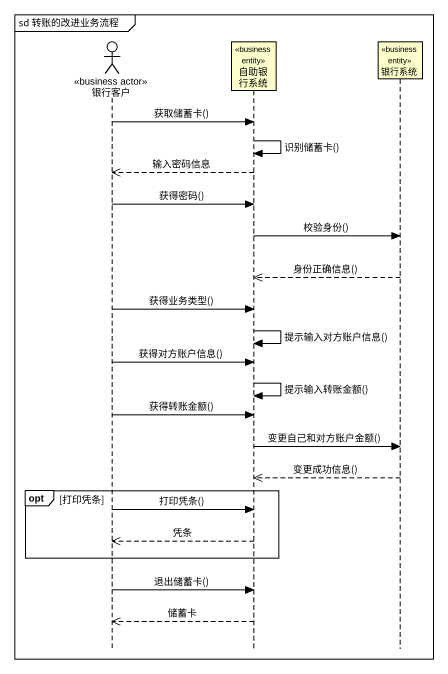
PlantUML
@startuml
mainframe sd 转账的改进业务流程
hide footbox
actor 银行客户 <<business actor>>
participant 自助银行系统 <<business entity>>
participant 银行系统 <<business entity>>

银行客户 -> 自助银行系统 : 获取储蓄卡()
自助银行系统 -> 自助银行系统 : 识别储蓄卡()
自助银行系统 -->> 银行客户 : 输入密码信息
银行客户 -> 自助银行系统 : 获得密码()
自助银行系统 -> 银行系统 : 校验身份()
银行系统 -->> 自助银行系统 : 身份正确信息()
银行客户 -> 自助银行系统 : 获得业务类型()
自助银行系统 -> 自助银行系统 : 提示输入对方账户信息()
银行客户 -> 自助银行系统 : 获得对方账户信息()
自助银行系统 -> 自助银行系统 : 提示输入转账金额()
银行客户 -> 自助银行系统 : 获得转账金额()
自助银行系统 -> 银行系统 : 变更自己和对方账户金额()
银行系统 -->> 自助银行系统 : 变更成功信息()
opt 打印凭条
  银行客户 -> 自助银行系统 : 打印凭条()
  自助银行系统 -->> 银行客户 : 凭条
end
银行客户 -> 自助银行系统 : 退出储蓄卡()
自助银行系统 -->> 银行客户 : 储蓄卡
@enduml
